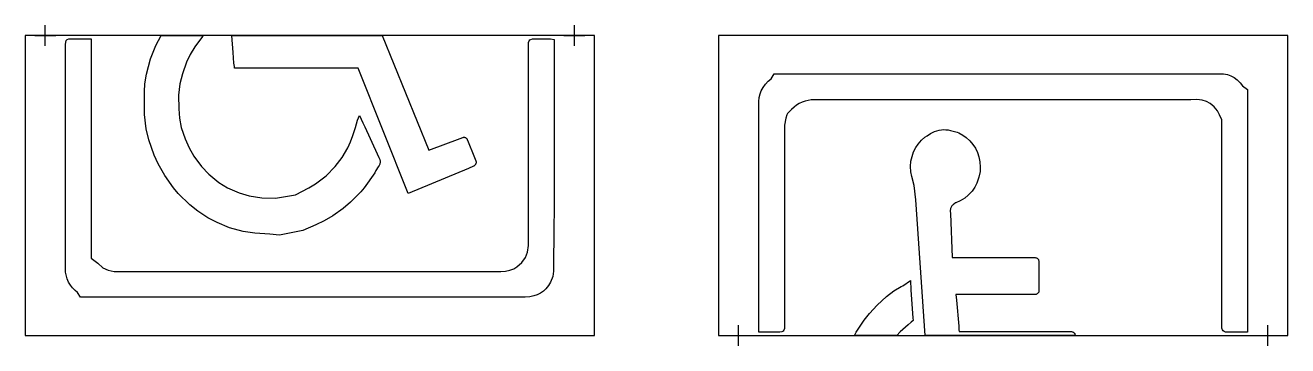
# Model space of a CAD drawing. Header units: inches. Extents: x 0 to 122, y -1 to 30.
import ezdxf

# ---------------------------------------------------------------- set-up
doc = ezdxf.new("R2010")
doc.units = ezdxf.units.IN
doc.header["$MEASUREMENT"] = 0
doc.layers.add('CUT', color=1, linetype='Continuous')
doc.layers.add('REG', color=5, linetype='Continuous')

msp = doc.modelspace()

# ---------------------------------------------------------------- linework, layer by layer
at = {"layer": 'CUT'}
for points in [[(0, 0), (55, 0), (55, 29), (0, 29)], [(4.81, 4.34), (4.57, 4.59), (4.36, 4.86), (4.19, 5.16), (4.06, 5.48), (3.89, 6.11), (3.89, 28.13), (3.91, 28.36), (3.96, 28.51), (4.06, 28.61), (4.21, 28.69), (6.36, 28.69), (6.36, 7.47), (7.03, 6.98), (7.51, 6.55), (8, 6.31), (8.58, 6.19), (45.96, 6.19), (46.41, 6.23), (46.84, 6.32), (47.21, 6.45), (47.51, 6.62), (47.99, 7.05), (48.34, 7.55), (48.54, 8.06), (48.64, 8.69), (48.64, 28.34), (48.71, 28.49), (48.77, 28.58), (48.87, 28.63), (49.03, 28.67), (50.53, 28.68), (50.77, 28.67), (51.12, 28.62), (51.12, 11.93), (51.07, 10.69), (51.06, 6.23), (50.98, 5.69), (50.77, 5.15), (50.57, 4.82), (50.32, 4.52), (50.07, 4.29), (49.78, 4.09), (49.47, 3.93), (49.14, 3.82), (48.75, 3.74), (48.3, 3.69), (5.33, 3.69), (5.04, 4.16)], [(14.83, 21.93), (14.92, 21), (15.08, 20.12), (15.44, 19.01), (15.85, 18.14), (16.29, 17.35), (17.04, 16.33), (17.73, 15.59), (18.12, 15.26), (18.72, 14.8), (19.53, 14.29), (20.68, 13.78), (21.64, 13.5), (22.86, 13.32), (24.17, 13.29), (26.13, 13.6), (27.4, 14.29), (28.06, 14.67), (29.07, 15.44), (29.95, 16.34), (30.63, 17.22), (31.16, 18.14), (31.43, 18.73), (31.66, 19.34), (31.9, 20.1), (32.12, 20.83), (32.29, 21.26), (32.61, 20.56), (32.82, 20.16), (34, 17.57), (34.17, 17.21), (34.25, 17.03), (34.27, 16.97), (34.29, 16.91), (34.3, 16.85), (34.3, 16.79), (34.3, 16.74), (34.3, 16.68), (34.28, 16.62), (34.26, 16.56), (34.24, 16.51), (34.21, 16.45), (34.1, 16.29), (34.1, 16.29), (33.89, 15.95), (33.77, 15.73), (32.76, 14.28), (32.44, 13.89), (32.08, 13.53), (31.43, 12.9), (30.71, 12.27), (29.72, 11.56), (28.89, 11.09), (28.09, 10.7), (26.84, 10.16), (24.58, 9.7), (23.63, 9.79), (22.18, 9.88), (21.05, 10.05), (19.74, 10.41), (18.54, 10.91), (17.65, 11.37), (16.69, 12.01), (15.9, 12.62), (14.77, 13.72), (14.33, 14.27), (13.48, 15.47), (12.83, 16.61), (12.45, 17.44), (11.94, 18.92), (11.7, 19.97), (11.53, 21.36), (11.53, 23.58), (11.56, 24.33), (11.73, 25.28), (12.11, 26.74), (12.63, 28.05), (13.12, 29), (17.23, 29), (17.14, 28.91), (16.38, 27.91), (15.94, 27.16), (15.59, 26.44), (15.18, 25.3), (14.95, 24.32), (14.82, 23.24)], [(39.01, 17.93), (42.04, 19.06), (42.28, 19.14), (42.31, 19.15), (42.35, 19.16), (42.38, 19.16), (42.42, 19.16), (42.45, 19.16), (42.49, 19.15), (42.52, 19.14), (42.55, 19.13), (42.58, 19.11), (42.61, 19.09), (42.64, 19.06), (42.66, 19.04), (42.68, 19.01), (42.7, 18.98), (42.71, 18.95), (42.8, 18.72), (43.35, 17.36), (43.54, 16.89), (43.55, 16.85), (43.56, 16.81), (43.56, 16.76), (43.56, 16.72), (43.56, 16.68), (43.55, 16.64), (43.54, 16.6), (43.52, 16.56), (43.5, 16.52), (43.48, 16.49), (43.45, 16.45), (43.42, 16.43), (43.39, 16.4), (43.35, 16.38), (43.31, 16.36), (42.84, 16.16), (37.01, 13.73), (32.16, 25.86), (20.21, 25.86), (20.21, 26.01), (20.17, 26.33), (20.09, 27.37), (19.97, 29), (34.49, 29)], [(67, 0), (122, 0), (122, 29), (67, 29)], [(70.88, 22.62), (70.93, 23.01), (71.01, 23.35), (71.13, 23.67), (71.3, 23.98), (71.53, 24.3), (71.8, 24.59), (72.07, 24.81), (72.37, 25.31), (115.41, 25.31), (115.8, 25.31), (116.19, 25.23), (116.51, 25.11), (116.81, 24.95), (117.12, 24.72), (117.4, 24.44), (117.64, 24.13), (118.12, 23.79), (118.12, 0.31), (115.99, 0.31), (115.84, 0.38), (115.75, 0.44), (115.69, 0.54), (115.64, 0.7), (115.64, 20.85), (115.41, 21.33), (115.2, 21.73), (114.88, 22.11), (114.5, 22.44), (114.15, 22.63), (113.72, 22.76), (113.23, 22.83), (112.63, 22.8), (76.8, 22.8), (76.27, 22.8), (75.96, 22.78), (75.66, 22.73), (75.36, 22.66), (75.07, 22.55), (74.79, 22.42), (74.53, 22.26), (74.29, 22.07), (74.06, 21.86), (73.69, 21.48), (73.67, 21.46), (73.6, 21.33), (73.49, 21), (73.36, 20.32), (73.36, 0.67), (73.3, 0.51), (73.24, 0.42), (73.11, 0.35), (72.93, 0.31), (70.88, 0.31)], [(85.66, 15.37), (85.58, 15.81), (85.54, 16.35), (85.59, 16.85), (85.69, 17.29), (85.85, 17.77), (86.05, 18.18), (86.28, 18.51), (86.61, 18.89), (86.94, 19.18), (87.14, 19.3), (87.14, 19.3), (87.49, 19.52), (87.68, 19.63), (87.88, 19.73), (88.09, 19.8), (88.31, 19.85), (88.53, 19.89), (88.75, 19.9), (88.97, 19.89), (89.19, 19.87), (89.4, 19.82), (89.81, 19.71), (89.81, 19.71), (90.04, 19.65), (90.22, 19.58), (90.61, 19.36), (90.94, 19.13), (91.28, 18.83), (91.57, 18.48), (91.82, 18.1), (92.02, 17.69), (92.16, 17.26), (92.25, 16.78), (92.29, 16.28), (92.27, 15.84), (92.16, 15.3), (91.96, 14.73), (91.76, 14.33), (91.49, 13.96), (91.11, 13.56), (90.81, 13.29), (90.35, 13.02), (89.91, 12.83), (89.9, 12.83), (89.9, 12.82), (89.72, 12.69), (89.66, 12.64), (89.6, 12.59), (89.55, 12.53), (89.51, 12.47), (89.47, 12.4), (89.44, 12.33), (89.42, 12.26), (89.4, 12.18), (89.39, 12.11), (89.39, 12.03), (89.4, 11.8), (89.56, 7.53), (97.59, 7.53), (97.65, 7.52), (97.71, 7.5), (97.77, 7.47), (97.82, 7.43), (97.87, 7.38), (97.9, 7.33), (97.93, 7.27), (97.94, 7.21), (97.95, 7.15), (97.96, 4.6), (97.96, 4.58), (97.96, 4.3), (97.95, 4.25), (97.94, 4.2), (97.91, 4.15), (97.89, 4.11), (97.85, 4.07), (97.82, 4.04), (97.77, 4.01), (97.73, 3.99), (97.68, 3.97), (97.63, 3.96), (97.37, 3.96), (90.48, 3.95), (89.94, 3.95), (89.99, 3.42), (89.99, 3.4), (90.2, 0.89), (90.21, 0.86), (90.23, 0.53), (90.25, 0.38), (101.04, 0.38), (101.1, 0.38), (101.17, 0.36), (101.23, 0.34), (101.27, 0.31), (101.32, 0.28), (101.37, 0.23), (101.41, 0.18), (101.44, 0.12), (101.49, 0), (86.97, 0), (86.97, 0), (86.06, 13.12), (85.91, 14.5)], [(80.28, 0.31), (81.06, 1.49), (81.57, 2.12), (82.31, 2.94), (83.22, 3.75), (83.94, 4.3), (84.63, 4.73), (84.79, 4.81), (85.53, 5.31), (85.59, 4.42), (85.75, 2.12), (85.78, 1.71), (85.78, 1.71), (85.8, 1.46), (85.61, 1.29), (85.31, 1.01), (84.56, 0.35), (84.23, 0), (80.12, 0)]]:
    msp.add_lwpolyline(points, close=True, dxfattribs=at)
at = {"layer": 'REG'}
for points in [[(1.94, 28), (1.94, 30)], [(53.06, 28), (53.06, 30)], [(0.94, 29), (2.94, 29)], [(52.06, 29), (54.06, 29)], [(67.94, 0), (69.94, 0)], [(68.94, -1), (68.94, 1)], [(119.06, 0), (121.06, 0)], [(120.06, -1), (120.06, 1)]]:
    msp.add_lwpolyline(points, dxfattribs=at)

doc.saveas('drawing.dxf')
